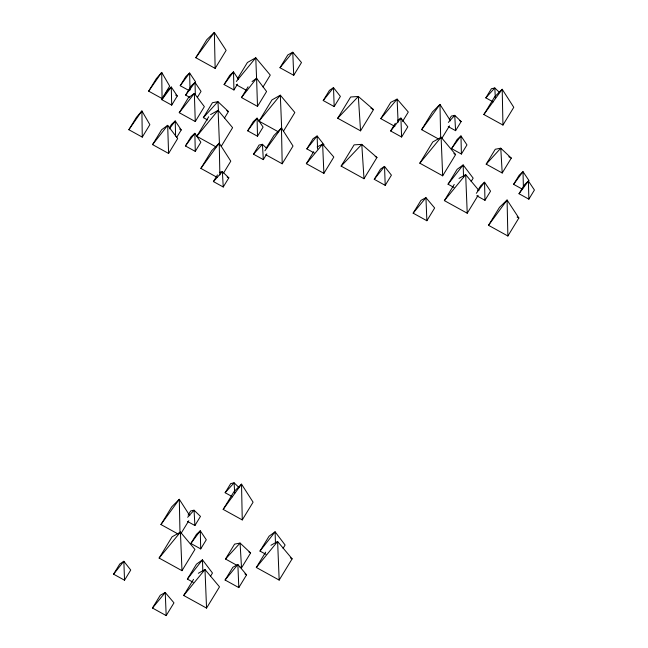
<?xml version="1.0" encoding="UTF-8"?>
<svg xmlns="http://www.w3.org/2000/svg" width="648" height="648" viewBox="0 0 648 648"><rect width="100%" height="100%" fill="white"/><g stroke="black" fill="none" stroke-linecap="round" stroke-linejoin="round"><path stroke-width="0.97" d="M148.667 91.166L156.265 78.708L161.708 72.398L169.671 86.103L162.073 98.561L148.667 91.166L161.708 72.398L162.073 98.561M128.863 129.722L136.461 117.264L141.904 110.954L149.866 124.659L142.268 137.117L128.863 129.722L141.904 110.954L142.268 137.117M161.87 99.703L167.443 90.558L171.274 87.018L177.285 95.985L171.704 105.122L161.87 99.703L171.274 87.018L171.704 105.122M195.793 57.713L206.769 39.714L214.35 32.4L226.128 50.39L215.152 68.388L195.793 57.713L214.35 32.4L215.152 68.388M189.24 90.663L180.225 85.698L185.798 76.553L189.621 73.013L195.631 81.98L194.619 83.641M152.572 144.609L161.652 129.713L167.67 125.339L177.674 138.551L168.593 153.446L152.572 144.609L167.67 125.339L168.593 153.446M189.726 97.354L185.636 95.094L191.209 85.949L195.032 82.409L201.042 91.376L197.494 97.192M169.379 127.826L171.404 124.505L175.227 120.957L181.238 129.932L176.677 137.408M179.253 112.703L188.341 97.816L194.351 93.442L204.363 106.653L195.275 121.541L179.253 112.703L194.351 93.442L195.275 121.541M185.441 145.97L191.022 136.833L194.846 133.286L200.856 142.252L195.283 151.397L185.441 145.97L194.846 133.286L195.283 151.397M207.571 119.945L203.351 117.62L212.439 102.724L217.931 101.663L228.461 111.561L224.419 118.179M237.484 84.151L233.936 89.967L224.103 84.548L229.676 75.403L233.499 71.863L238.424 79.194M216.132 146.975L196.79 136.307L208.713 116.762M237.565 78.635L247.415 62.492L255.758 57.761L270.273 75.095L263.015 86.994M252.072 81.567L256.584 78.287L266.587 91.498L257.507 106.385L241.485 97.548L248.046 86.8M217.364 177.495L200.88 168.399L211.702 150.66L219.226 143.143L230.785 161.182L223.576 173.016M221.203 146.367L232.608 127.664L218.093 110.338L210.584 114.591M279.993 67.732L287.777 54.983L292.774 52.221L301.498 62.548L293.722 75.306L279.993 67.732L292.774 52.221L293.722 75.306M219.834 172.238L222.377 171.671L228.825 177.852L223.244 186.997L213.411 181.57L217.469 174.919M247.674 130.815L253.255 121.67L257.078 118.13L263.088 127.097L257.507 136.242L247.674 130.815L257.078 118.13L257.507 136.242M278.365 131.819L259.022 121.152L271.982 99.905L280.325 95.183L294.84 112.509L283.435 131.212M266.863 153.795L263.315 159.619L253.481 154.192L259.054 145.047L262.44 144.293L266.741 148.416M266.198 148.173L273.926 135.505L281.451 127.988L293.018 146.027L282.196 163.774L265.712 154.678M323.231 100.545L329.443 90.364L333.509 87.65L340.394 96.406L334.182 106.58L323.231 100.545L333.509 87.65L334.182 106.58M314.426 153.074L306.844 148.886L313.057 138.704L317.123 135.991L324.008 144.747M317.091 146.983L322.631 144.131L333.825 157.059L323.887 173.348L306.358 163.685L313.681 151.673M337.697 118.236L350.657 96.989L358.336 96.487L373.515 109.593L360.555 130.839L337.697 118.236L358.336 96.487L360.555 130.839M341.14 166.115L354.1 144.869L361.778 144.374L376.958 157.48L363.998 178.727L341.14 166.115L361.778 144.374L363.998 178.727M394.851 126.392L380.822 118.657L390.76 102.36L397.103 99.103L408.297 112.031L402.538 121.468M113.57 574.177L119.783 563.995L123.849 561.281L130.734 570.038L124.529 580.219L113.57 574.177L123.849 561.281L124.529 580.219M397.67 120.245L400.918 118.074L407.811 126.83L401.598 137.012L390.647 130.969L395.304 123.331M178.297 534.122L160.947 524.548L171.769 506.809L179.293 499.292L189.807 515.695M374.261 179.31L380.465 169.128L384.531 166.415L391.424 175.171L385.212 185.352L374.261 179.31L384.531 166.415L385.212 185.352M159.125 558.066L172.084 536.819L180.428 532.097L194.943 549.431L181.983 570.677L159.125 558.066L180.428 532.097L181.983 570.677M438.121 138.777L421.637 129.681L432.459 111.942L439.976 104.425L450.49 120.828M188.114 515.12L190.65 510.964L194.044 510.203L200.483 516.391L194.91 525.528L187.531 521.462M181.067 533.385L188.795 520.717M419.815 163.199L432.775 141.953L441.11 137.23L455.633 154.564L442.673 175.811L419.815 163.199L441.11 137.23L442.673 175.811M449.307 119.426L451.34 116.097L454.726 115.344L461.174 121.524L455.601 130.661L448.222 126.595M190.877 543.478L196.457 534.341L200.281 530.793L206.291 539.768L200.71 548.905L190.877 543.478L200.281 530.793L200.71 548.905M152.466 608.027L160.242 595.277L165.24 592.515L173.972 602.843L166.188 615.6L152.466 608.027L165.24 592.515L166.188 615.6M232.519 496.797L225.139 492.723L230.72 483.586L234.106 482.825L239.12 487.636M441.75 138.526L449.485 125.85M223.179 509.393L234.001 491.654L241.526 484.137L253.085 502.184L242.263 519.923L223.179 509.393L241.526 484.137L242.263 519.923M193.274 582.341L187.377 579.085L196.457 564.189L202.468 559.815L212.479 573.026L210.462 576.339M451.567 148.619L457.14 139.474L460.963 135.934L466.973 144.901L461.4 154.038L451.567 148.619L460.963 135.934L461.4 154.038M413.149 213.168L420.933 200.41L425.93 197.648L434.654 207.976L426.878 220.733L413.149 213.168L425.93 197.648L426.878 220.733M493.201 101.93L485.83 97.856L491.403 88.719L494.797 87.958L499.09 92.081M198.32 573.294L204.987 569.511L219.51 586.845L206.55 608.091L183.692 595.488L193.541 579.336M483.862 114.526L494.683 96.787L502.208 89.27L513.775 107.317L502.953 125.056L483.862 114.526L502.208 89.27L502.953 125.056M453.965 187.475L448.06 184.218L457.14 169.322L463.158 164.948L473.17 178.16L471.145 181.472M237.314 565.534L225.504 559.022L234.592 544.126L240.084 543.065L250.614 552.963L241.526 567.859L239.841 566.927M478.119 195.38L467.232 213.224L444.374 200.621L454.224 184.469M225.091 580.025L232.867 567.267L237.865 564.513L246.588 574.841L238.812 587.598L225.091 580.025L237.865 564.513L238.812 587.598M486.194 164.155L495.275 149.259L500.766 148.198L511.296 158.096L502.216 172.992L486.194 164.155L500.766 148.198L502.216 172.992M477.673 190.731L480.711 185.749L484.542 182.201L490.552 191.168L484.971 200.313L476.774 195.793M265.899 554.332L259.994 551.075L269.082 536.188L275.092 531.814L285.104 545.025L283.087 548.33M270.937 545.284L277.611 541.509L292.135 558.843L279.175 580.09L256.316 567.478L265.639 552.185M488.519 225.318L499.495 207.328L507.076 200.013L518.862 218.003L507.878 236.002L488.519 225.318L507.076 200.013L507.878 236.002M522.62 189.313L513.605 184.34L519.186 175.203L523.009 171.655L529.019 180.622M519.016 193.736L524.596 184.599L528.42 181.051L534.43 190.018L528.857 199.163L519.016 193.736L528.42 181.051L528.857 199.163M200.88 168.399L219.226 143.143L219.883 174.952M264.886 150.798L281.451 127.988L282.196 163.774M421.637 129.681L439.976 104.425L440.656 137.23M160.947 524.548L179.293 499.292L179.998 533.085M180.225 85.698L189.621 73.013L190.034 90.113M185.636 95.094L195.032 82.409L195.323 94.478M169.355 128.887L175.227 120.957L175.592 136.048M224.103 84.548L233.499 71.863L233.936 89.967M476.312 193.298L484.542 182.201L484.971 200.313M513.605 184.34L523.009 171.655L523.398 187.75M241.485 97.548L256.584 78.287L257.507 106.385M448.06 184.218L463.158 164.948L463.555 176.993M187.377 579.085L202.468 559.815L202.832 570.856M259.994 551.075L275.092 531.814L275.457 542.854M306.844 148.886L317.123 135.991L317.585 148.951M390.647 130.969L400.918 118.074L401.598 137.012M236.334 81.446L255.758 57.761L256.632 79.526M196.79 136.307L218.093 110.338L219.494 144.958M259.022 121.152L280.325 95.183L281.678 128.814M444.374 200.621L465.677 174.644L478.929 190.472M183.692 595.488L204.987 569.511L206.55 608.091M256.316 567.478L277.611 541.509L279.175 580.09M306.358 163.685L322.631 144.131L323.887 173.348M380.822 118.657L397.103 99.103L398.099 122.278M213.411 181.57L222.377 171.671L223.244 186.997M253.481 154.192L262.44 144.293L263.315 159.619M448.327 122.415L454.726 115.344L455.601 130.661M485.83 97.856L494.797 87.958L495.388 98.496M187.637 517.274L194.044 510.203L194.91 525.528M225.139 492.723L234.106 482.825L234.706 493.363M203.351 117.62L217.931 101.663L218.506 111.578M225.504 559.022L240.084 543.065L241.526 567.859M459.003 178.427L465.677 174.644L467.232 213.224M459.537 120.617L461.174 121.524M508.769 156.703L511.296 158.096M453.867 153.592L455.633 154.564M370.875 108.143L373.515 109.593M517.096 217.031L518.862 218.003M375.2 156.508L376.958 157.48M236.212 84.702L246.767 90.526M226.768 110.63L228.461 111.561M175.64 95.078L177.285 95.985M179.601 129.025L181.238 129.932M227.181 176.953L228.825 177.852M290.369 557.871L292.135 558.843M248.929 552.031L250.614 552.963M244.879 573.893L246.588 574.841"/></g></svg>
